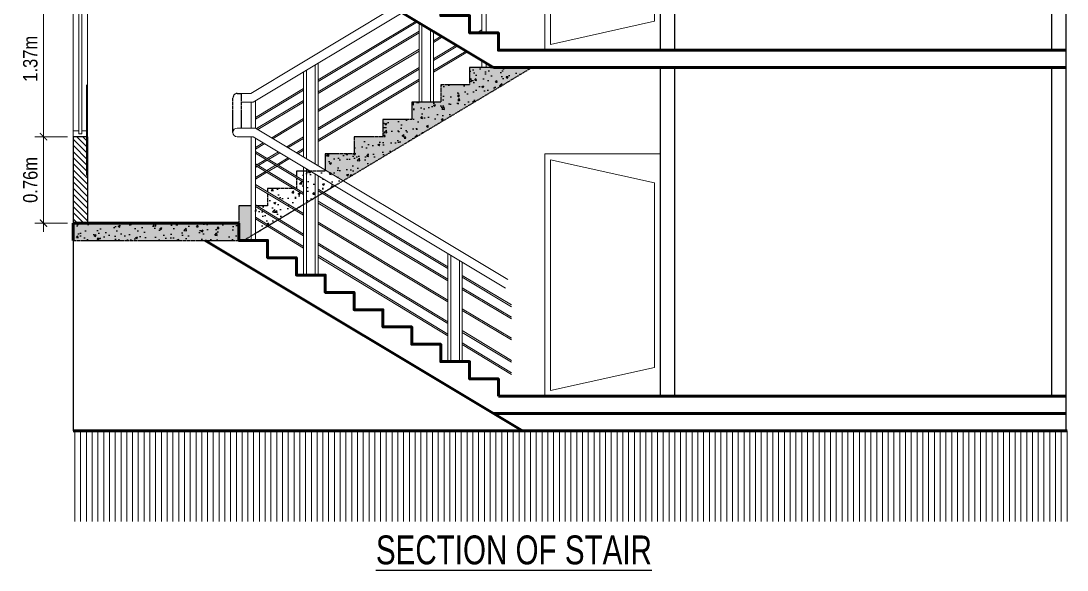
# Model space of a CAD drawing. Header units: inches. Extents: x -100787 to 3653, y -96809 to -8632.
# Drawn here: x -80548.6 to -80186, y -92533.5 to -92343 of the extents above; entities that cross this region are included whole.
import ezdxf

# ---------------------------------------------------------------- set-up
doc = ezdxf.new("R2010")
doc.units = ezdxf.units.IN
doc.header["$MEASUREMENT"] = 0
doc.header["$PDMODE"] = 99
doc.linetypes.add('ACAD_ISO04W100', pattern=[30.5, 24, -3, 0.5, -3])
doc.linetypes.add('DASHED2', pattern=[0.375, 0.25, -0.125])
for name, color, linetype, lineweight in [('Column', 2, 'Continuous', 50), ('Dimension', 7, 'Continuous', 15), ('door', 132, 'Continuous', 15), ('FLOOR CASE', 251, 'Continuous', 13), ('GRID', 8, 'ACAD_ISO04W100', 15), ('LOW-WALL', 4, 'Continuous', 20), ('RAIL', 200, 'Continuous', 13), ('RAILING', 2, 'Continuous', 13), ('win', 96, 'Continuous', 15), ('Window', 253, 'Continuous', 18)]:
    doc.layers.add(name, color=color, linetype=linetype, lineweight=lineweight)
for name, color, linetype in [('Hatch', 3, 'Continuous'), ('Stair', 190, 'DASHED2'), ('TEX', 7, 'Continuous'), ('wall', 3, 'Continuous')]:
    doc.layers.add(name, color=color, linetype=linetype)
doc.styles.add('NARROW', font='ARIALN.TTF')
doc.styles.add('SW', font='swisscl.ttf')
doc.dimstyles.new('3-16', dxfattribs={"dimtxt": 5, "dimasz": 2.5, "dimexe": 3, "dimexo": 2, "dimgap": 2, "dimtad": 1, "dimdec": 1, "dimzin": 3, "dimdsep": 46, "dimlunit": 4, "dimtxsty": 'NARROW', "dimblk": 'ARCHTICK', "dimcen": 0, "dimdle": 3, "dimclrd": 256, "dimclre": 256, "dimclrt": 7, "dimaunit": 1, "dimadec": 3, "dimazin": 1, "dimtfac": 1, "dimtdec": 1, "dimtofl": 0, "dimtmove": 0, "dimatfit": 3, "dimldrblk": 'CLOSED', "dimfxl": 1, "dimtolj": 1, "dimtzin": 0, "dimlwd": -1, "dimlwe": -1, "dimarcsym": 0})
pattern_1 = [(50, (-91153.956, -78241.683), (7.1726018, -0.6275213), [0.75, -8.25]), (355, (-91153.956, -78241.683), (-1.3875133, 7.5219213), [0.6, -6.6]), (100.4514, (-91153.358, -78241.7355), (5.7850938, 6.8943954), [0.637402, -7.011421]), (46.1842, (-91153.956, -78239.683), (10.6724105, -1.65519), [1.125, -12.375]), (96.6356, (-91153.066, -78239.821), (9.346627, 9.741179), [0.956103, -10.51713]), (351.1842, (-91153.956, -78239.683), (9.3466195, 9.741186), [0.9, -9.9]), (21, (-91152.956, -78240.183), (5.9690705, -4.026189), [0.75, -8.25]), (326, (-91152.956, -78240.183), (2.4331533, 7.2515005), [0.6, -6.6]), (71.4514, (-91152.4584, -78240.519), (8.4022263, 3.225305), [0.637402, -7.011421]), (37.5, (-91153.9558, -78241.6832), (0.12159855, 3.32893854), [0, -6.52, 0, -6.7, 0, -6.625]), (7.5, (-91153.956, -78241.683), (2.6306954, 3.9441171), [0, -3.82, 0, -6.37, 0, -2.525]), (327.5, (-91156.1858, -78241.6832), (5.33822436, -0.2255487), [0, -2.5, 0, -7.8, 0, -10.35]), (317.5, (-91157.186, -78241.683), (5.8318617, 1.0010498), [0, -3.25, 0, -5.18, 0, -7.35])]

# ---------------------------------------------------------------- blocks, each defined once
blk = doc.blocks.new('_ArchTick')
at = {"layer": 'GRID', "color": 0, "const_width": 0.15}
blk.add_lwpolyline([(-0.5, -0.5), (0.5, 0.5)], dxfattribs=at)
blk = doc.blocks.new('*D698')
at = {"layer": 'Defpoints', "color": 0}
for p in [(-80540.81, -92383.18), (-80530.55, -92383.18), (-80530.55, -92413.18)]:
    blk.add_point(p, dxfattribs=at)
at = {"layer": 'Dimension'}
for p, q in [((-80540.81, -92416.18), (-80540.81, -92380.18)), ((-80532.55, -92383.18), (-80543.81, -92383.18)), ((-80532.55, -92413.18), (-80543.81, -92413.18))]:
    blk.add_line(p, q, dxfattribs=at)
at = {"layer": 'Dimension', "xscale": 2.5, "yscale": 2.5, "zscale": 2.5}
for p, rotation in [((-80540.81, -92383.18), 90), ((-80540.81, -92413.18), 270)]:
    blk.add_blockref('_ArchTick', p, dxfattribs=dict(at, rotation=rotation))
at = {"layer": 'Dimension', "color": 7, "insert": (-80545.36, -92398.18), "char_height": 5, "attachment_point": 5, "rotation": 90, "style": 'NARROW'}
blk.add_mtext('\\A1;0.76m', dxfattribs=at)
blk = doc.blocks.new('_Closed')
at = {"layer": 'wall', "color": 0, "lineweight": -2}
for p, q in [((-1, 0.17), (0, 0)), ((-1, 0.17), (-1, -0.17)), ((0, 0), (-1, -0.17)), ((0, 0), (-1, 0))]:
    blk.add_line(p, q, dxfattribs=at)
blk = doc.blocks.new('*D699')
at = {"layer": 'Defpoints', "color": 0}
for p in [(-80540.81, -92329.18), (-80530.55, -92329.18), (-80530.55, -92383.18)]:
    blk.add_point(p, dxfattribs=at)
at = {"layer": 'Dimension'}
for p, q in [((-80540.81, -92386.18), (-80540.81, -92326.18)), ((-80532.55, -92329.18), (-80543.81, -92329.18)), ((-80532.55, -92383.18), (-80543.81, -92383.18))]:
    blk.add_line(p, q, dxfattribs=at)
at = {"layer": 'Dimension', "xscale": 2.5, "yscale": 2.5, "zscale": 2.5}
for p, rotation in [((-80540.81, -92329.18), 90), ((-80540.81, -92383.18), 270)]:
    blk.add_blockref('_ArchTick', p, dxfattribs=dict(at, rotation=rotation))
at = {"layer": 'Dimension', "color": 7, "insert": (-80545.36, -92356.18), "char_height": 5, "attachment_point": 5, "rotation": 90, "style": 'NARROW'}
blk.add_mtext('\\A1;1.37m', dxfattribs=at)

msp = doc.modelspace()

# ---------------------------------------------------------------- hatches: boundary and pattern name
at = {"layer": 'Hatch'}
h = msp.add_hatch(dxfattribs=at)
h.set_pattern_fill('ANSI31', color=256, scale=12, style=0)
h.set_pattern_definition([(135, (-86132.4865, -73634.164), (1.06066017, 1.06066017), [])])
h.paths.add_polyline_path([(-80530.55, -92311.18), (-80525.55, -92311.18), (-80525.55, -92323.18), (-80530.55, -92323.18)])
h.paths.add_polyline_path([(-80530.55, -92383.18), (-80525.55, -92383.18), (-80525.55, -92413.18), (-80530.55, -92413.18)])
h = msp.add_hatch(dxfattribs=at)
h.set_pattern_fill('AR-CONC', color=256, style=0)
h.set_pattern_definition(pattern_1)
h.paths.add_polyline_path([(-80473.12, -92413.18), (-80530.55, -92413.18), (-80530.55, -92419.18), (-80473.12, -92419.18)])
h.paths.add_polyline_path([(-80468.87, -92407.18), (-80473.12, -92407.18), (-80473.12, -92413.18), (-80473.12, -92419.18), (-80471.46, -92419.18), (-80468.87, -92417.63)])
h.paths.add_polyline_path([(-80371.46, -92359.18), (-80384.78, -92359.18), (-80393.12, -92359.18), (-80393.12, -92365.18), (-80403.12, -92365.18), (-80403.12, -92371.18), (-80413.12, -92371.18), (-80413.12, -92377.18), (-80423.12, -92377.18), (-80423.12, -92383.18), (-80433.12, -92383.18), (-80433.12, -92389.18), (-80443.12, -92389.18), (-80443.12, -92394.68), (-80436.88, -92398.43)])
h = msp.add_hatch(dxfattribs=at)
h.set_pattern_fill('AR-CONC', color=256, style=0)
h.set_pattern_definition(pattern_1)
h.paths.add_polyline_path([(-80371.46, -92359.18), (-80384.78, -92359.18), (-80393.12, -92359.18), (-80393.12, -92365.18), (-80403.12, -92365.18), (-80403.12, -92371.18), (-80413.12, -92371.18), (-80413.12, -92377.18), (-80423.12, -92377.18), (-80423.12, -92383.18), (-80433.12, -92383.18), (-80433.12, -92389.18), (-80443.12, -92389.18), (-80443.12, -92394.68), (-80436.88, -92398.43)])
h = msp.add_hatch(dxfattribs=at)
h.set_pattern_fill('AR-CONC', color=256, style=0)
h.set_pattern_definition(pattern_1)
h.paths.add_polyline_path([(-80439.79, -92400.18), (-80436.88, -92398.43), (-80443.12, -92394.68), (-80443.12, -92395.18), (-80448.12, -92395.18)])
h.paths.add_polyline_path([(-80443.68, -92402.51), (-80439.79, -92400.18), (-80445.62, -92396.68), (-80445.62, -92401.35)])
h.paths.add_polyline_path([(-80446.62, -92396.08), (-80448.12, -92395.18), (-80449.62, -92395.18), (-80449.62, -92406.08), (-80446.62, -92404.28)])
h.paths.add_polyline_path([(-80450.62, -92398.93), (-80453.12, -92397.43), (-80453.12, -92401.1), (-80450.62, -92402.6)])
h.paths.add_polyline_path([(-80450.62, -92395.18), (-80453.12, -92395.18), (-80453.12, -92396.85), (-80450.62, -92398.35)])
h.paths.add_polyline_path([(-80453.95, -92401.18), (-80463.12, -92401.18), (-80463.12, -92402.36), (-80453.27, -92408.27), (-80450.62, -92406.68), (-80450.62, -92403.18)])
h.paths.add_polyline_path([(-80463.12, -92402.95), (-80463.12, -92407.18), (-80466.8, -92407.18), (-80459.18, -92411.82), (-80453.76, -92408.56)])
h.paths.add_polyline_path([(-80459.67, -92412.11), (-80467.37, -92407.42), (-80467.37, -92411.1), (-80462.71, -92413.94)])
h.paths.add_polyline_path([(-80467.37, -92411.69), (-80467.37, -92416.73), (-80463.2, -92414.23)])
h = msp.add_hatch(dxfattribs=at)
h.set_pattern_fill('AR-CONC', color=256, style=0)
h.set_pattern_definition(pattern_1)
h.paths.add_polyline_path([(-80473.12, -92419.18), (-80473.12, -92413.18), (-80530.55, -92413.18), (-80530.55, -92419.18)])
at = {"layer": 'Stair'}
h = msp.add_hatch(dxfattribs=at)
h.set_pattern_fill('AR-CONC', color=256, scale=30, style=0)
h.set_pattern_definition([(50, (-91153.96, -78241.68), (215.178, -18.8256), [22.5, -247.5]), (355, (-91153.96, -78241.68), (-41.6254, 225.6576), [18, -198]), (100.4514, (-91136.02, -78243.25), (173.5528, 206.8319), [19.122, -210.3426]), (46.1842, (-91153.96, -78181.68), (320.1723, -49.6557), [33.75, -371.25]), (96.6356, (-91127.27, -78185.82), (280.399, 292.2354), [28.683, -315.514]), (351.1842, (-91153.96, -78181.68), (280.3986, 292.2356), [27, -297]), (21, (-91123.96, -78196.68), (179.0721, -120.7857), [22.5, -247.5]), (326, (-91123.96, -78196.68), (72.9946, 217.545), [18, -198]), (71.4514, (-91109.03, -78206.75), (252.0668, 96.7591), [19.122, -210.3426]), (37.5, (-91153.956, -78241.68), (3.64796, 99.86816), [0, -195.6, 0, -201, 0, -198.75]), (7.5, (-91153.96, -78241.68), (78.92086, 118.3235), [0, -114.6, 0, -191.1, 0, -75.75]), (327.5, (-91220.856, -78241.68), (160.14673, -6.76646), [0, -75, 0, -234, 0, -310.5]), (317.5, (-91250.86, -78241.68), (174.9559, 30.0315), [0, -97.5, 0, -155.4, 0, -220.5])])
h.paths.add_polyline_path([(-80413.12, -92377.18), (-80423.12, -92377.18), (-80423.12, -92383.18), (-80433.12, -92383.18), (-80433.12, -92389.18), (-80443.12, -92389.18), (-80443.12, -92394.68), (-80436.88, -92398.43), (-80371.46, -92359.18), (-80384.78, -92359.18), (-80393.12, -92359.18), (-80393.12, -92365.18), (-80403.12, -92365.18), (-80403.12, -92371.18), (-80413.12, -92371.18)])

# ---------------------------------------------------------------- linework, layer by layer
at = {"layer": 'Column'}
for p, q in [((-80384.78, -92359.18), (-80484.78, -92299.18)), ((-80314.84, -92353.18), (-80186.39, -92353.18)), ((-80324.84, -92359.18), (-80384.78, -92359.18)), ((-80314.84, -92359.18), (-80324.84, -92359.18)), ((-80324.84, -92359.18), (-80324.84, -92359.18)), ((-80314.84, -92359.18), (-80186.39, -92359.18)), ((-80530.55, -92419.18), (-80530.55, -92413.18)), ((-80473.12, -92413.18), (-80530.55, -92413.18)), ((-80484.78, -92419.18), (-80374.78, -92485.18)), ((-80383.12, -92473.18), (-80314.84, -92473.18)), ((-80314.84, -92473.18), (-80186.39, -92473.18)), ((-80384.78, -92479.18), (-80314.84, -92479.18)), ((-80314.84, -92479.18), (-80186.39, -92479.18)), ((-80530.55, -92485.18), (-80185.96, -92485.18))]:
    msp.add_line(p, q, dxfattribs=at)
for points in [[(-80314.84, -92353.18), (-80383.12, -92353.18), (-80383.12, -92347.18), (-80393.12, -92347.18), (-80393.12, -92341.18), (-80403.12, -92341.18), (-80403.12, -92335.18), (-80413.12, -92335.18), (-80413.12, -92329.18), (-80423.12, -92329.18), (-80423.12, -92323.18), (-80433.12, -92323.18), (-80433.12, -92317.18), (-80443.12, -92317.18), (-80443.12, -92311.18), (-80453.12, -92311.18), (-80453.12, -92305.18), (-80463.12, -92305.18), (-80463.12, -92299.18), (-80473.12, -92299.18), (-80473.12, -92293.18), (-80530.55, -92293.18)], [(-80383.12, -92473.18), (-80383.12, -92467.18), (-80393.12, -92467.18), (-80393.12, -92461.18), (-80403.12, -92461.18), (-80403.12, -92455.18), (-80413.12, -92455.18), (-80413.12, -92449.18), (-80423.12, -92449.18), (-80423.12, -92443.18), (-80433.12, -92443.18), (-80433.12, -92437.18), (-80443.12, -92437.18), (-80443.12, -92431.18), (-80453.12, -92431.18), (-80453.12, -92425.18), (-80463.12, -92425.18), (-80463.12, -92419.18), (-80473.12, -92419.18), (-80473.12, -92413.18), (-80473.12, -92413.18), (-80473.12, -92413.18)]]:
    msp.add_lwpolyline(points, dxfattribs=at)
at = {"layer": 'door'}
for points in [[(-80327, -92353.18), (-80367, -92353.18), (-80367, -92269.18), (-80327, -92269.18)], [(-80329, -92343.18), (-80365, -92351.18), (-80365, -92271.18), (-80329, -92279.18)], [(-80327, -92473.18), (-80367, -92473.18), (-80367, -92389.18), (-80327, -92389.18)], [(-80329, -92463.18), (-80365, -92471.18), (-80365, -92391.18), (-80329, -92399.18)]]:
    msp.add_lwpolyline(points, close=True, dxfattribs=at)
at = {"layer": 'FLOOR CASE'}
for p, q in [((-80388.87, -92347.18), (-80388.87, -92323.63)), ((-80387.37, -92347.18), (-80387.37, -92323.18)), ((-80419.37, -92338.43), (-80468.95, -92368.18)), ((-80416.45, -92340.18), (-80468.12, -92371.18)), ((-80411.59, -92343.1), (-80445.62, -92363.51)), ((-80411.11, -92343.39), (-80445.62, -92364.1)), ((-80410.62, -92346.6), (-80445.62, -92367.6)), ((-80410.62, -92371.18), (-80410.62, -92343.68)), ((-80409.62, -92371.18), (-80409.62, -92344.28)), ((-80406.62, -92371.18), (-80406.62, -92346.08)), ((-80405.62, -92371.18), (-80405.62, -92346.68)), ((-80388.87, -92346.14), (-80390.62, -92347.18)), ((-80388.87, -92346.72), (-80389.64, -92347.18)), ((-80410.62, -92347.18), (-80445.62, -92368.18)), ((-80402.95, -92348.29), (-80405.62, -92349.89)), ((-80402.46, -92348.58), (-80405.62, -92350.47)), ((-80410.62, -92352.89), (-80445.62, -92373.89)), ((-80410.62, -92353.47), (-80445.62, -92374.47)), ((-80397.7, -92351.43), (-80405.62, -92356.19)), ((-80397.21, -92351.73), (-80405.62, -92356.77)), ((-80394.3, -92353.47), (-80405.62, -92360.27)), ((-80393.81, -92353.77), (-80405.62, -92360.85)), ((-80445.62, -92393.18), (-80445.62, -92357.68)), ((-80388.87, -92359.18), (-80388.87, -92356.73)), ((-80387.37, -92359.18), (-80387.37, -92357.63)), ((-80450.62, -92390.18), (-80450.62, -92360.68)), ((-80449.62, -92390.78), (-80449.62, -92360.08)), ((-80446.62, -92392.58), (-80446.62, -92358.28)), ((-80410.62, -92359.19), (-80445.62, -92380.19)), ((-80410.62, -92359.77), (-80445.62, -92380.77)), ((-80388.87, -92359.18), (-80387.37, -92359.18)), ((-80410.62, -92363.27), (-80445.62, -92384.27)), ((-80410.62, -92363.85), (-80445.62, -92384.85)), ((-80468.95, -92368.18), (-80472.12, -92368.18)), ((-80450.62, -92366.51), (-80467.37, -92376.56)), ((-80450.62, -92367.1), (-80467.37, -92377.15)), ((-80468.12, -92371.18), (-80472.12, -92371.18)), ((-80468.87, -92380.18), (-80468.87, -92371.18)), ((-80467.37, -92380.18), (-80467.37, -92370.73)), ((-80450.62, -92370.6), (-80466.95, -92380.39)), ((-80450.62, -92371.18), (-80466.46, -92380.68)), ((-80450.62, -92376.89), (-80461.7, -92383.54)), ((-80450.62, -92377.47), (-80461.21, -92383.83)), ((-80464.62, -92385.29), (-80467.37, -92386.94)), ((-80464.13, -92385.58), (-80467.37, -92387.52)), ((-80450.62, -92383.19), (-80456.45, -92386.69)), ((-80450.62, -92383.77), (-80455.97, -92386.98)), ((-80459.37, -92388.44), (-80463.26, -92390.77)), ((-80458.88, -92388.73), (-80462.77, -92391.06)), ((-80450.62, -92387.27), (-80453.05, -92388.73)), ((-80450.62, -92387.85), (-80452.57, -92389.02)), ((-80467.28, -92393.18), (-80467.37, -92393.24)), ((-80466.8, -92393.47), (-80467.37, -92393.82)), ((-80463.74, -92391.06), (-80466.8, -92392.89)), ((-80463.26, -92391.35), (-80466.31, -92393.18)), ((-80460.34, -92393.1), (-80463.39, -92394.93)), ((-80459.85, -92393.39), (-80462.91, -92395.22)), ((-80455.97, -92390.48), (-80459.85, -92392.81)), ((-80455.48, -92390.77), (-80459.37, -92393.1)), ((-80463.88, -92395.22), (-80467.37, -92397.32)), ((-80463.39, -92395.52), (-80467.37, -92397.9))]:
    msp.add_line(p, q, dxfattribs=at)
at = {"layer": 'LOW-WALL'}
for p, q in [((-80475.12, -92381.68), (-80475.12, -92381.68)), ((-80467.29, -92380.18), (-80473.62, -92380.18)), ((-80379.79, -92432.68), (-80467.29, -92380.18)), ((-80468.12, -92383.18), (-80473.62, -92383.18)), ((-80380.62, -92435.68), (-80468.12, -92383.18))]:
    msp.add_line(p, q, dxfattribs=at)
for start, end in [(90, 180), (180, 270)]:
    msp.add_arc((-80473.62, -92381.68), 1.5, start, end, dxfattribs=at)
at = {"layer": 'RAIL'}
for p, q in [((-80450.62, -92398.35), (-80467.37, -92388.3)), ((-80450.62, -92398.93), (-80467.37, -92388.88)), ((-80450.62, -92402.6), (-80467.37, -92392.55)), ((-80450.62, -92403.18), (-80467.37, -92393.13)), ((-80450.62, -92431.18), (-80450.62, -92393.68)), ((-80449.62, -92431.18), (-80449.62, -92394.28)), ((-80446.62, -92431.18), (-80446.62, -92396.08)), ((-80445.62, -92431.18), (-80445.62, -92396.68)), ((-80450.62, -92409.86), (-80467.37, -92399.81)), ((-80450.62, -92410.45), (-80467.37, -92400.4)), ((-80400.62, -92428.35), (-80445.62, -92401.35)), ((-80400.62, -92428.93), (-80445.62, -92401.93)), ((-80450.62, -92417.02), (-80467.37, -92406.84)), ((-80450.62, -92417.6), (-80467.37, -92407.42)), ((-80400.62, -92432.6), (-80445.62, -92405.6)), ((-80400.62, -92433.18), (-80445.62, -92406.18)), ((-80450.62, -92421.28), (-80467.37, -92411.1)), ((-80450.62, -92421.87), (-80467.37, -92411.69)), ((-80400.62, -92439.86), (-80445.62, -92412.86)), ((-80400.62, -92440.45), (-80445.62, -92413.45)), ((-80400.62, -92447.4), (-80445.62, -92420.06)), ((-80400.62, -92447.99), (-80445.62, -92420.64)), ((-80400.62, -92451.67), (-80445.62, -92424.32)), ((-80400.62, -92452.25), (-80445.62, -92424.91)), ((-80400.62, -92461.18), (-80400.62, -92423.68)), ((-80399.62, -92461.18), (-80399.62, -92424.28)), ((-80396.62, -92461.18), (-80396.62, -92426.08)), ((-80395.62, -92461.18), (-80395.62, -92426.68)), ((-80378.62, -92441.55), (-80395.62, -92431.35)), ((-80378.62, -92442.13), (-80395.62, -92431.93)), ((-80378.62, -92445.8), (-80395.62, -92435.6)), ((-80378.62, -92446.38), (-80395.62, -92436.18)), ((-80378.62, -92453.06), (-80395.62, -92442.86)), ((-80378.62, -92453.65), (-80395.62, -92443.45)), ((-80378.62, -92460.77), (-80395.62, -92450.44)), ((-80378.62, -92461.36), (-80395.62, -92451.03)), ((-80378.62, -92465.04), (-80395.62, -92454.71)), ((-80378.62, -92465.62), (-80395.62, -92455.29))]:
    msp.add_line(p, q, dxfattribs=at)
at = {"layer": 'RAILING'}
for p, q in [((-80388.87, -92347.18), (-80388.87, -92310.73)), ((-80387.37, -92347.18), (-80387.37, -92311.18)), ((-80468.87, -92419.18), (-80468.87, -92383.18)), ((-80467.37, -92419.18), (-80467.37, -92383.63))]:
    msp.add_line(p, q, dxfattribs=at)
at = {"layer": 'Stair'}
for p, q in [((-80473.62, -92368.18), (-80472.12, -92368.18)), ((-80472.12, -92380.18), (-80472.12, -92368.18)), ((-80475.12, -92381.68), (-80475.12, -92369.68)), ((-80475.12, -92369.68), (-80475.12, -92369.68)), ((-80473.12, -92413.18), (-80473.12, -92413.18)), ((-80473.12, -92413.18), (-80473.12, -92413.18))]:
    msp.add_line(p, q, dxfattribs=at)
for points in [[(-80530.55, -92419.18), (-80471.46, -92419.18), (-80371.46, -92359.18)], [(-80384.78, -92359.18), (-80384.78, -92359.18), (-80393.12, -92359.18), (-80393.12, -92365.18), (-80403.12, -92365.18), (-80403.12, -92371.18), (-80413.12, -92371.18), (-80413.12, -92377.18), (-80423.12, -92377.18), (-80423.12, -92383.18), (-80433.12, -92383.18), (-80433.12, -92389.18), (-80443.12, -92389.18), (-80443.12, -92395.18), (-80453.12, -92395.18), (-80453.12, -92396.85)], [(-80453.12, -92397.43), (-80453.12, -92401.1)], [(-80448.12, -92395.18), (-80449.62, -92395.18)], [(-80453.95, -92401.18), (-80463.12, -92401.18), (-80463.12, -92402.36)], [(-80443.68, -92402.51), (-80439.79, -92400.18)], [(-80463.12, -92402.95), (-80463.12, -92407.18), (-80466.8, -92407.18)], [(-80449.62, -92406.08), (-80446.62, -92404.28)], [(-80445.62, -92403.68), (-80444.16, -92402.81)], [(-80468.87, -92407.18), (-80473.12, -92407.18), (-80473.12, -92413.18)], [(-80453.27, -92408.27), (-80450.62, -92406.68)], [(-80462.71, -92413.94), (-80459.67, -92412.11)], [(-80459.18, -92411.82), (-80453.76, -92408.56)], [(-80467.37, -92416.73), (-80463.2, -92414.23)], [(-80471.46, -92419.18), (-80468.87, -92417.63)]]:
    msp.add_lwpolyline(points, dxfattribs=at)
msp.add_arc((-80473.62, -92369.68), 1.5, 90, 180, dxfattribs=at)
at = {"layer": 'wall'}
for p, q in [((-80327, -92239.18), (-80327, -92353.18)), ((-80327, -92239.18), (-80327, -92353.18)), ((-80322, -92239.18), (-80322, -92353.18)), ((-80191.39, -92239.18), (-80191.39, -92353.18)), ((-80186.39, -92239.18), (-80186.39, -92365.18)), ((-80186.39, -92239.18), (-80186.39, -92485.18)), ((-80327, -92359.18), (-80327, -92473.18)), ((-80327, -92359.18), (-80327, -92473.18)), ((-80322, -92359.18), (-80322, -92473.18)), ((-80191.39, -92359.18), (-80191.39, -92473.18)), ((-80525.55, -92383.18), (-80530.55, -92383.18)), ((-80530.55, -92383.18), (-80530.55, -92485.18)), ((-80525.55, -92383.18), (-80525.55, -92413.18))]:
    msp.add_line(p, q, dxfattribs=at)
at = {"layer": 'win'}
for p, q in [((-80525.96, -92365.18), (-80525.96, -92396.68)), ((-80529.94, -92485.18), (-80529.94, -92516.68)), ((-80527.94, -92485.18), (-80527.94, -92516.68)), ((-80525.94, -92485.18), (-80525.94, -92516.68)), ((-80523.94, -92485.18), (-80523.94, -92516.68)), ((-80523.94, -92485.18), (-80523.94, -92516.68)), ((-80521.94, -92485.18), (-80521.94, -92516.68)), ((-80519.94, -92485.18), (-80519.94, -92516.68)), ((-80517.94, -92485.18), (-80517.94, -92516.68)), ((-80515.94, -92485.18), (-80515.94, -92516.68)), ((-80513.94, -92485.18), (-80513.94, -92516.68)), ((-80511.94, -92485.18), (-80511.94, -92516.68)), ((-80509.94, -92485.18), (-80509.94, -92516.68)), ((-80509.94, -92485.18), (-80509.94, -92516.68)), ((-80507.94, -92485.18), (-80507.94, -92516.68)), ((-80507.94, -92485.18), (-80507.94, -92516.68)), ((-80505.94, -92485.18), (-80505.94, -92516.68)), ((-80503.94, -92485.18), (-80503.94, -92516.68)), ((-80501.94, -92485.18), (-80501.94, -92516.68)), ((-80499.94, -92485.18), (-80499.94, -92516.68)), ((-80497.94, -92485.18), (-80497.94, -92516.68)), ((-80495.94, -92485.18), (-80495.94, -92516.68)), ((-80495.94, -92485.18), (-80495.94, -92516.68)), ((-80493.94, -92485.18), (-80493.94, -92516.68)), ((-80493.94, -92485.18), (-80493.94, -92516.68)), ((-80493.94, -92485.18), (-80493.94, -92516.68)), ((-80491.94, -92485.18), (-80491.94, -92516.68)), ((-80489.94, -92485.18), (-80489.94, -92516.68)), ((-80487.94, -92485.18), (-80487.94, -92516.68)), ((-80485.94, -92485.18), (-80485.94, -92516.68)), ((-80483.94, -92485.18), (-80483.94, -92516.68)), ((-80481.96, -92485.18), (-80481.96, -92516.68)), ((-80479.96, -92485.18), (-80479.96, -92516.68)), ((-80479.96, -92485.18), (-80479.96, -92516.68)), ((-80477.96, -92485.18), (-80477.96, -92516.68)), ((-80477.96, -92485.18), (-80477.96, -92516.68)), ((-80475.96, -92485.18), (-80475.96, -92516.68)), ((-80473.96, -92485.18), (-80473.96, -92516.68)), ((-80471.96, -92485.18), (-80471.96, -92516.68)), ((-80469.96, -92485.18), (-80469.96, -92516.68)), ((-80467.96, -92485.18), (-80467.96, -92516.68)), ((-80465.96, -92485.18), (-80465.96, -92516.68)), ((-80463.96, -92485.18), (-80463.96, -92516.68)), ((-80463.96, -92485.18), (-80463.96, -92516.68)), ((-80461.96, -92485.18), (-80461.96, -92516.68)), ((-80461.96, -92485.18), (-80461.96, -92516.68)), ((-80459.96, -92485.18), (-80459.96, -92516.68)), ((-80457.96, -92485.18), (-80457.96, -92516.68)), ((-80455.96, -92485.18), (-80455.96, -92516.68)), ((-80453.96, -92485.18), (-80453.96, -92516.68)), ((-80451.96, -92485.18), (-80451.96, -92516.68)), ((-80449.96, -92485.18), (-80449.96, -92516.68)), ((-80447.96, -92485.18), (-80447.96, -92516.68)), ((-80447.96, -92485.18), (-80447.96, -92516.68)), ((-80445.96, -92485.18), (-80445.96, -92516.68)), ((-80445.96, -92485.18), (-80445.96, -92516.68)), ((-80443.96, -92485.18), (-80443.96, -92516.68)), ((-80441.96, -92485.18), (-80441.96, -92516.68)), ((-80439.96, -92485.18), (-80439.96, -92516.68)), ((-80437.96, -92485.18), (-80437.96, -92516.68)), ((-80435.96, -92485.18), (-80435.96, -92516.68)), ((-80433.96, -92485.18), (-80433.96, -92516.68)), ((-80431.96, -92485.18), (-80431.96, -92516.68)), ((-80431.96, -92485.18), (-80431.96, -92516.68)), ((-80429.96, -92485.18), (-80429.96, -92516.68)), ((-80429.96, -92485.18), (-80429.96, -92516.68)), ((-80427.96, -92485.18), (-80427.96, -92516.68)), ((-80425.96, -92485.18), (-80425.96, -92516.68)), ((-80423.96, -92485.18), (-80423.96, -92516.68)), ((-80421.96, -92485.18), (-80421.96, -92516.68)), ((-80419.96, -92485.18), (-80419.96, -92516.68)), ((-80417.96, -92485.18), (-80417.96, -92516.68)), ((-80415.96, -92485.18), (-80415.96, -92516.68)), ((-80415.96, -92485.18), (-80415.96, -92516.68)), ((-80413.96, -92485.18), (-80413.96, -92516.68)), ((-80413.96, -92485.18), (-80413.96, -92516.68)), ((-80411.96, -92485.18), (-80411.96, -92516.68)), ((-80409.96, -92485.18), (-80409.96, -92516.68)), ((-80407.96, -92485.18), (-80407.96, -92516.68)), ((-80405.96, -92485.18), (-80405.96, -92516.68)), ((-80403.96, -92485.18), (-80403.96, -92516.68)), ((-80401.96, -92485.18), (-80401.96, -92516.68)), ((-80399.96, -92485.18), (-80399.96, -92516.68)), ((-80399.96, -92485.18), (-80399.96, -92516.68)), ((-80397.96, -92485.18), (-80397.96, -92516.68)), ((-80395.96, -92485.18), (-80395.96, -92516.68)), ((-80393.96, -92485.18), (-80393.96, -92516.68)), ((-80391.96, -92485.18), (-80391.96, -92516.68)), ((-80389.96, -92485.18), (-80389.96, -92516.68)), ((-80387.96, -92485.18), (-80387.96, -92516.68)), ((-80385.96, -92485.18), (-80385.96, -92516.68)), ((-80385.96, -92485.18), (-80385.96, -92516.68)), ((-80383.96, -92485.18), (-80383.96, -92516.68)), ((-80383.96, -92485.18), (-80383.96, -92516.68)), ((-80381.96, -92485.18), (-80381.96, -92516.68)), ((-80379.96, -92485.18), (-80379.96, -92516.68)), ((-80377.96, -92485.18), (-80377.96, -92516.68)), ((-80375.96, -92485.18), (-80375.96, -92516.68)), ((-80373.96, -92485.18), (-80373.96, -92516.68)), ((-80371.96, -92485.18), (-80371.96, -92516.68)), ((-80369.96, -92485.18), (-80369.96, -92516.68)), ((-80369.96, -92485.18), (-80369.96, -92516.68)), ((-80367.96, -92485.18), (-80367.96, -92516.68)), ((-80367.96, -92485.18), (-80367.96, -92516.68)), ((-80365.96, -92485.18), (-80365.96, -92516.68)), ((-80363.96, -92485.18), (-80363.96, -92516.68)), ((-80361.96, -92485.18), (-80361.96, -92516.68)), ((-80359.96, -92485.18), (-80359.96, -92516.68)), ((-80357.96, -92485.18), (-80357.96, -92516.68)), ((-80355.96, -92485.18), (-80355.96, -92516.68)), ((-80353.96, -92485.18), (-80353.96, -92516.68)), ((-80353.96, -92485.18), (-80353.96, -92516.68)), ((-80351.96, -92485.18), (-80351.96, -92516.68)), ((-80351.96, -92485.18), (-80351.96, -92516.68)), ((-80349.96, -92485.18), (-80349.96, -92516.68)), ((-80347.96, -92485.18), (-80347.96, -92516.68)), ((-80345.96, -92485.18), (-80345.96, -92516.68)), ((-80343.96, -92485.18), (-80343.96, -92516.68)), ((-80341.96, -92485.18), (-80341.96, -92516.68)), ((-80339.96, -92485.18), (-80339.96, -92516.68)), ((-80337.96, -92485.18), (-80337.96, -92516.68)), ((-80337.96, -92485.18), (-80337.96, -92516.68)), ((-80335.96, -92485.18), (-80335.96, -92516.68)), ((-80335.96, -92485.18), (-80335.96, -92516.68)), ((-80333.96, -92485.18), (-80333.96, -92516.68)), ((-80331.96, -92485.18), (-80331.96, -92516.68)), ((-80329.96, -92485.18), (-80329.96, -92516.68)), ((-80327.96, -92485.18), (-80327.96, -92516.68)), ((-80325.96, -92485.18), (-80325.96, -92516.68)), ((-80323.96, -92485.18), (-80323.96, -92516.68)), ((-80321.96, -92485.18), (-80321.96, -92516.68)), ((-80321.96, -92485.18), (-80321.96, -92516.68)), ((-80319.96, -92485.18), (-80319.96, -92516.68)), ((-80319.96, -92485.18), (-80319.96, -92516.68)), ((-80317.96, -92485.18), (-80317.96, -92516.68)), ((-80315.96, -92485.18), (-80315.96, -92516.68)), ((-80313.96, -92485.18), (-80313.96, -92516.68)), ((-80311.96, -92485.18), (-80311.96, -92516.68)), ((-80309.96, -92485.18), (-80309.96, -92516.68)), ((-80307.96, -92485.18), (-80307.96, -92516.68)), ((-80305.96, -92485.18), (-80305.96, -92516.68)), ((-80305.96, -92485.18), (-80305.96, -92516.68)), ((-80305.96, -92485.18), (-80305.96, -92516.68)), ((-80303.96, -92485.18), (-80303.96, -92516.68)), ((-80303.96, -92485.18), (-80303.96, -92516.68)), ((-80301.96, -92485.18), (-80301.96, -92516.68)), ((-80299.96, -92485.18), (-80299.96, -92516.68)), ((-80297.96, -92485.18), (-80297.96, -92516.68)), ((-80295.96, -92485.18), (-80295.96, -92516.68)), ((-80293.96, -92485.18), (-80293.96, -92516.68)), ((-80291.96, -92485.18), (-80291.96, -92516.68)), ((-80291.96, -92485.18), (-80291.96, -92516.68)), ((-80289.96, -92485.18), (-80289.96, -92516.68)), ((-80289.96, -92485.18), (-80289.96, -92516.68)), ((-80287.96, -92485.18), (-80287.96, -92516.68)), ((-80285.96, -92485.18), (-80285.96, -92516.68)), ((-80283.96, -92485.18), (-80283.96, -92516.68)), ((-80281.96, -92485.18), (-80281.96, -92516.68)), ((-80279.96, -92485.18), (-80279.96, -92516.68)), ((-80277.96, -92485.18), (-80277.96, -92516.68)), ((-80275.96, -92485.18), (-80275.96, -92516.68)), ((-80275.96, -92485.18), (-80275.96, -92516.68)), ((-80273.96, -92485.18), (-80273.96, -92516.68)), ((-80273.96, -92485.18), (-80273.96, -92516.68)), ((-80271.96, -92485.18), (-80271.96, -92516.68)), ((-80269.96, -92485.18), (-80269.96, -92516.68)), ((-80267.96, -92485.18), (-80267.96, -92516.68)), ((-80265.96, -92485.18), (-80265.96, -92516.68)), ((-80263.96, -92485.18), (-80263.96, -92516.68)), ((-80261.96, -92485.18), (-80261.96, -92516.68)), ((-80259.96, -92485.18), (-80259.96, -92516.68)), ((-80259.96, -92485.18), (-80259.96, -92516.68)), ((-80257.96, -92485.18), (-80257.96, -92516.68)), ((-80257.96, -92485.18), (-80257.96, -92516.68)), ((-80255.96, -92485.18), (-80255.96, -92516.68)), ((-80255.96, -92485.18), (-80255.96, -92516.68)), ((-80253.96, -92485.18), (-80253.96, -92516.68)), ((-80251.96, -92485.18), (-80251.96, -92516.68)), ((-80249.96, -92485.18), (-80249.96, -92516.68)), ((-80247.96, -92485.18), (-80247.96, -92516.68)), ((-80245.96, -92485.18), (-80245.96, -92516.68)), ((-80243.96, -92485.18), (-80243.96, -92516.68)), ((-80241.96, -92485.18), (-80241.96, -92516.68)), ((-80241.96, -92485.18), (-80241.96, -92516.68)), ((-80239.96, -92485.18), (-80239.96, -92516.68)), ((-80239.96, -92485.18), (-80239.96, -92516.68)), ((-80237.96, -92485.18), (-80237.96, -92516.68)), ((-80235.96, -92485.18), (-80235.96, -92516.68)), ((-80233.96, -92485.18), (-80233.96, -92516.68)), ((-80231.96, -92485.18), (-80231.96, -92516.68)), ((-80229.96, -92485.18), (-80229.96, -92516.68)), ((-80227.96, -92485.18), (-80227.96, -92516.68)), ((-80225.96, -92485.18), (-80225.96, -92516.68)), ((-80225.96, -92485.18), (-80225.96, -92516.68)), ((-80223.96, -92485.18), (-80223.96, -92516.68)), ((-80223.96, -92485.18), (-80223.96, -92516.68)), ((-80221.96, -92485.18), (-80221.96, -92516.68)), ((-80219.96, -92485.18), (-80219.96, -92516.68)), ((-80217.96, -92485.18), (-80217.96, -92516.68)), ((-80215.96, -92485.18), (-80215.96, -92516.68)), ((-80213.96, -92485.18), (-80213.96, -92516.68)), ((-80211.96, -92485.18), (-80211.96, -92516.68)), ((-80211.96, -92485.18), (-80211.96, -92516.68)), ((-80209.96, -92485.18), (-80209.96, -92516.68)), ((-80209.96, -92485.18), (-80209.96, -92516.68)), ((-80209.96, -92485.18), (-80209.96, -92516.68)), ((-80207.96, -92485.18), (-80207.96, -92516.68)), ((-80205.96, -92485.18), (-80205.96, -92516.68)), ((-80203.96, -92485.18), (-80203.96, -92516.68)), ((-80201.96, -92485.18), (-80201.96, -92516.68)), ((-80199.96, -92485.18), (-80199.96, -92516.68)), ((-80197.96, -92485.18), (-80197.96, -92516.68)), ((-80195.96, -92485.18), (-80195.96, -92516.68)), ((-80195.96, -92485.18), (-80195.96, -92516.68)), ((-80193.96, -92485.18), (-80193.96, -92516.68)), ((-80193.96, -92485.18), (-80193.96, -92516.68)), ((-80191.96, -92485.18), (-80191.96, -92516.68)), ((-80189.96, -92485.18), (-80189.96, -92516.68)), ((-80187.96, -92485.18), (-80187.96, -92516.68)), ((-80185.96, -92485.18), (-80185.96, -92516.68))]:
    msp.add_line(p, q, dxfattribs=at)
at = {"layer": 'Window'}
for p, q in [((-80530.55, -92383.18), (-80530.55, -92329.18)), ((-80528.55, -92382.18), (-80528.55, -92330.18)), ((-80527.55, -92382.18), (-80527.55, -92330.18)), ((-80525.55, -92383.18), (-80525.55, -92329.18)), ((-80528.55, -92381.18), (-80530.55, -92381.18)), ((-80527.55, -92382.18), (-80528.55, -92382.18)), ((-80525.55, -92381.18), (-80527.55, -92381.18))]:
    msp.add_line(p, q, dxfattribs=at)

# ---------------------------------------------------------------- texts
at = {"layer": 'TEX', "insert": (-80425.57, -92526.55), "char_height": 10, "width": 264.6433, "attachment_point": 4, "style": 'SW'}
msp.add_mtext('{\\LSECTION OF STAIR }', dxfattribs=at)

# ---------------------------------------------------------------- dimensions: what is measured, and where the dimension line sits
at = {"layer": 'Dimension'}
for base, p1, p2, text, picture, middle in [((-80540.81, -92329.18), (-80530.55, -92383.18), (-80530.55, -92329.18), '1.37m', '*D699', (-80545.36, -92356.18)), ((-80540.81, -92383.18), (-80530.55, -92413.18), (-80530.55, -92383.18), '0.76m', '*D698', (-80545.36, -92398.18))]:
    dim = msp.add_linear_dim(base=base, p1=p1, p2=p2, angle=90, text=text, dimstyle='3-16', dxfattribs=at)
    dim.commit()
    dim.dimension.update_dxf_attribs({"geometry": picture, "text_midpoint": middle})

doc.saveas('drawing.dxf')
